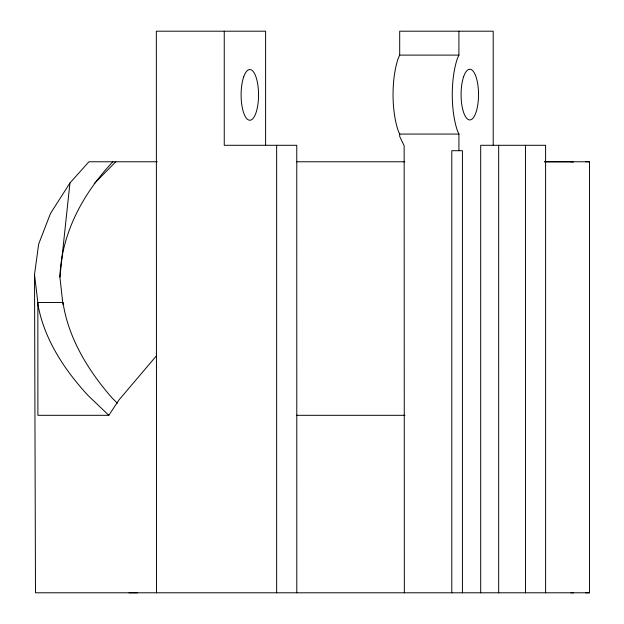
<?xml version="1.0" encoding="UTF-8"?>
<svg xmlns="http://www.w3.org/2000/svg" width="624" height="624" viewBox="0 0 624 624"><rect width="100%" height="100%" fill="white"/><g stroke="black" fill="none" stroke-linecap="round" stroke-linejoin="round"><path stroke-width="0.94" d="M265.598 145.275L265.598 31.2L156.343 31.2L156.53 592.792M493.21 145.291L493.202 31.2L399.695 31.2L399.695 55.115L398.182 58.492A51.051 17.534 90 0 0 398.19 130.681L399.703 134.066L399.695 136.422L404.149 145.805L404.336 592.792M451.792 592.792L451.792 150.704L462.423 150.704L462.423 592.792M62.923 304.434L59.92 277.056L69.943 182.988L88.936 161.772L157.271 161.772M59.92 277.056C61.402 233.158 83.234 193.214 112.858 161.772M544.612 161.78L589.469 161.772L589.477 592.792L35.482 592.792L34.523 274.591L38.657 244.078L50.497 213.455L69.943 182.988M458.913 31.2L458.913 55.107L457.4 58.492A51.051 17.534 90 0 0 457.408 130.681L458.921 134.059L458.921 150.704M34.523 274.591L37.861 302.492L37.885 415.311L108.826 415.311L119.059 399.836L156.515 355.735M115.768 161.772L94.224 183.62M585.749 161.772L589.469 161.772M570.703 161.78L573.55 161.772L544.736 161.772M585.757 592.8L589.477 592.792M399.695 55.115L458.913 55.107M399.703 134.066L458.921 134.059M296.462 161.772L404.851 161.772M117.304 403.198L111.953 397.808A891.329 328.645 5.8 0 1 63.305 304.364L63.227 302.492L37.861 302.492L37.994 304.707A911.461 319.433 5.5 0 0 88.14 395.593L108.826 415.311M296.345 415.311L404.945 415.311M571.022 592.8L573.557 592.792M129.043 592.792L137.483 592.8M545.61 592.792L545.594 145.291L480.691 145.291L480.706 592.792M525.455 145.291L525.47 592.792M498.67 145.291L498.685 592.792M296.79 592.792L296.774 145.291L224.258 145.291L224.25 31.2M276.643 145.291L276.658 592.792M243.664 76.963A25.35 8.713 90 0 0 247.572 119.379A25.35 8.713 90 0 0 258.242 88.327A25.35 8.713 90 0 0 243.664 76.963M463.64 76.658A25.35 8.713 90 0 0 467.548 119.075A25.35 8.713 90 0 0 478.218 88.023A25.35 8.713 90 0 0 463.64 76.658"/></g></svg>
